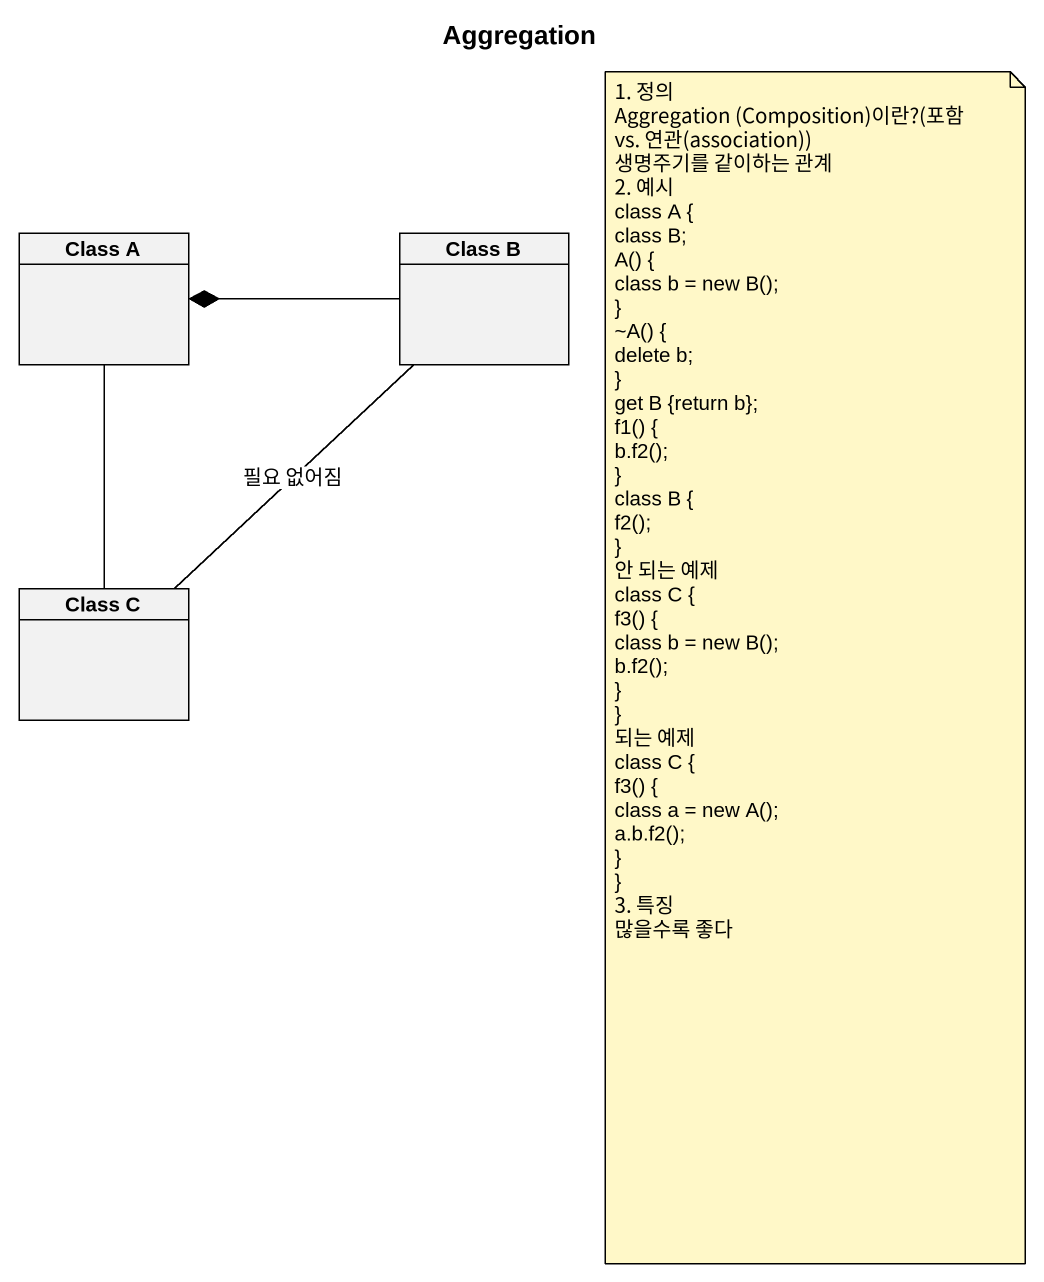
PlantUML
@startuml
title Aggregation
hide circle
hide empty members
class "Class A" as Class_A
class "Class B" as Class_B
class "Class C" as Class_C
Class_A -- Class_C
Class_B -left-* Class_A
Class_C -up- Class_B : 필요 없어짐
note as N1
  1. 정의
  Aggregation (Composition)이란?(포함 vs. 연관(association))
  생명주기를 같이하는 관계
  2. 예시
  class A {
  class B;
  A() {
  class b = new B();
  ~}
  ~A() {
  delete b;
  ~}
  get B {return b};
  f1() {
  b.f2();
  ~}
  class B {
  f2();
  ~}
  안 되는 예제
  class C {
  f3() {
  class b = new B();
  b.f2();
  ~}
  ~}
  되는 예제
  class C {
  f3() {
  class a = new A();
  a.b.f2();
  ~}
  ~}
  3. 특징
  많을수록 좋다
end note
@enduml
